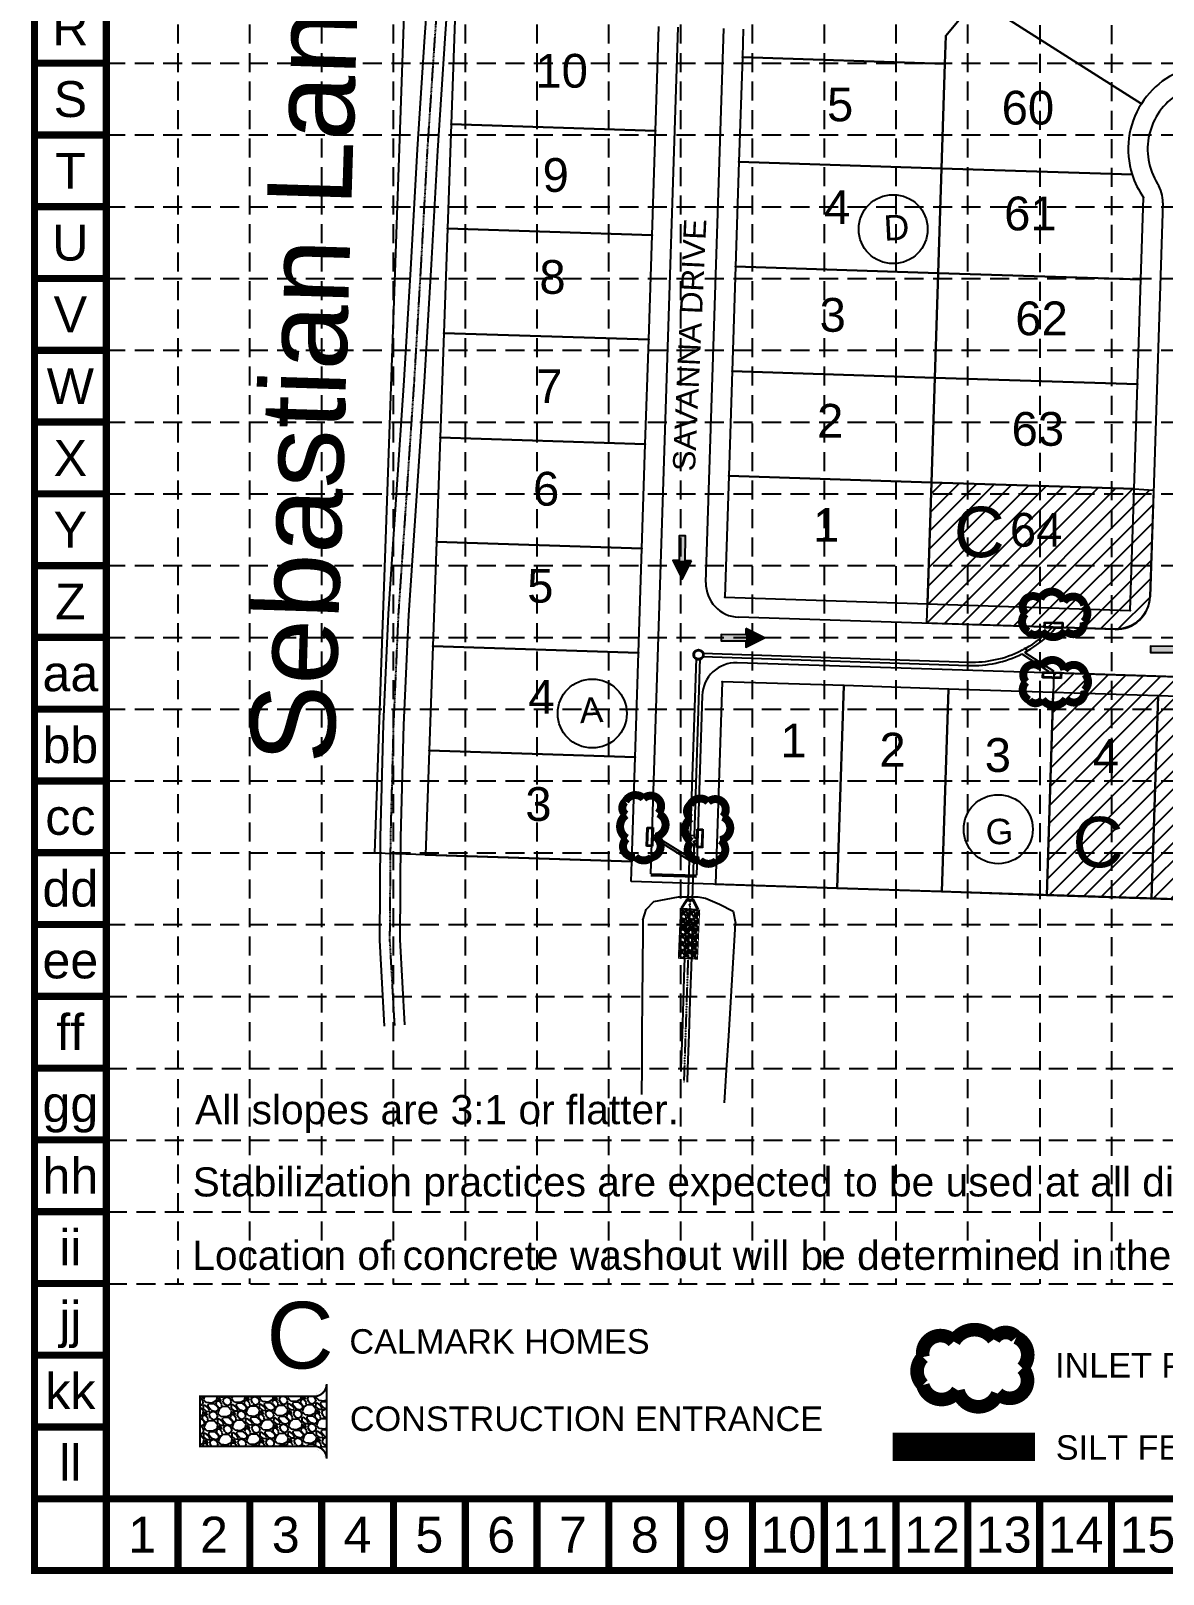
# Model space of a CAD drawing. Header units: inches. Extents: x 9761 to 12485, y 5538 to 7243.
# Drawn here: x 9761 to 10431, y 5538 to 6452 of the extents above; entities that cross this region are included whole.
import ezdxf
from ezdxf.enums import TextEntityAlignment as Align

# ---------------------------------------------------------------- set-up
doc = ezdxf.new("R2010")
doc.units = ezdxf.units.IN
doc.header["$MEASUREMENT"] = 0
for name, pattern in [('ACAD_ISO02W100', [15, 12, -3]), ('BARRICADE', [0.23, 0.2, 0.03]), ('CL', [0.74, 0.5, -0.07, 0.1, -0.07]), ('HIDDEN', [0.375, 0.25, -0.125]), ('SLOPE', [2.3, 1, 0.1, 0.2, 1]), ('SOLID_OPEN_END', [200, 100, 100]), ('VALLEY_GUTTER', [1.2301, -0.0001, 0.2, -0.1, 0.01, -0.1, 0.01, -0.1, 0.01, -0.1, 0.3, 0.1, 0.2])]:
    doc.linetypes.add(name, pattern=pattern)
for name, color, linetype in [('1 SODDED LOT', 2, 'Continuous'), ('1-BC', 7, 'Continuous'), ('1-GRADING_TEXT', 7, 'Continuous'), ('1-LOTS', 150, 'Continuous'), ('1-STM', 7, 'Continuous'), ('1-STM_INLETS', 7, 'Continuous'), ('BASE', 7, 'Continuous'), ('blockletters', 7, 'Continuous'), ('BOUNDARY', 7, 'Continuous'), ('calmarklot', 7, 'Continuous'), ('DRAINAGE ARROWS', 7, 'Continuous'), ('EX-IMPROVEMENTS', 7, 'Continuous'), ('grid', 254, 'HIDDEN'), ('INLET PROTECTION', 5, 'Continuous'), ('LEGEND', 7, 'Continuous'), ('PR_STM___LN_B', 7, 'Continuous'), ('streetnames', 7, 'Continuous')]:
    doc.layers.add(name, color=color, linetype=linetype)
doc.styles.add('calmark', font='ARIAL.TTF', dxfattribs={"height": 25})
doc.styles.add("L200'", font='ARIAL.TTF', dxfattribs={"height": 0.001969})
doc.styles.get("Standard").update_dxf_attribs({"font": 'ARIAL.TTF', "height": 25})

# ---------------------------------------------------------------- blocks, each defined once
blk = doc.blocks.new('arrow')
blk.add_lwpolyline([(-67, -25.4), (-59.3, -25.4), (-59.6, -56.1), (-51.9, -56.2), (-51.6, -25.5), (-44, -25.5), (-55.3, -2.4), (-67, -25.4)], close=True)
at = {"color": 254}
for points in [[(-44, -25.5), (-67, -25.4), (-55.3, -2.4), (-67, -25.4)], [(-59.6, -56.1), (-51.9, -56.2), (-59.3, -25.4), (-51.6, -25.5)]]:
    blk.add_solid(points, dxfattribs=at)

msp = doc.modelspace()

# ---------------------------------------------------------------- hatches: boundary and pattern name
at = {"layer": '1 SODDED LOT'}
h = msp.add_hatch(dxfattribs=at)
h.set_pattern_fill('ANSI31', color=256, scale=60, style=0)
edge = h.paths.add_edge_path()
edge.add_line((10293.7, 6184.83), (10413.64, 6180.93))
edge.add_line((10413.64, 6180.93), (10425.14, 6180.26))
edge.add_line((10425.14, 6180.26), (10422.95, 6117.29))
edge.add_arc((10402.94, 6117.98), 20.02, 270.60592, 358.01283, ccw=False)
edge.add_line((10403.16, 6097.96), (10290.93, 6101.42))
edge.add_line((10290.93, 6101.42), (10293.7, 6184.83))
h = msp.add_hatch(dxfattribs=at)
h.set_pattern_fill('ANSI31', color=256, scale=60, style=0)
edge = h.paths.add_edge_path()
edge.add_line((10634.72, 6031.33), (10635.1, 6042.4))
edge.add_arc((10614.34, 6043.11), 20.77, 358.0394, 452.31641)
edge.add_line((10613.5, 6063.87), (10366.23, 6072.03))
edge.add_line((10366.23, 6072.03), (10361.98, 5940.43))
edge.add_line((10361.98, 5940.43), (10631.45, 5931.77))
edge.add_line((10631.45, 5931.77), (10634.72, 6031.33))
at = {"layer": 'LEGEND', "linetype": 'ACAD_ISO02W100'}
h = msp.add_hatch(dxfattribs=at)
h.set_pattern_fill('GRAVEL', color=240, scale=4.57083, angle=87.53919, style=0)
h.set_pattern_definition([(315.55199, (10371.89873, 5567.70057), (39.5295122, -38.2991929), [0.61494, -60.879287]), (272.508887, (10372.33773, 5567.26995), (-2.21153271, 54.99563515), [1.05526, -104.470548]), (220.04959, (10372.38393, 5566.2157), (52.19533667, 43.50731595), [0.744076, -73.663643]), (354.81289, (10373.44904, 5564.38566), (-91.13604617, 8.49166719), [0.960962, -95.135235]), (20.37289, (10374.40607, 5564.29878), (-55.7806317, -20.47807806), [0.9423, -93.287774]), (84.81289, (10375.28942, 5564.62682), (-8.49166719, -91.13604617), [0.960962, -95.135235]), (125.233387, (10375.3763, 5565.58385), (43.114807736, -61.328560296), [1.270823, -125.811406]), (159.794487, (10374.64316, 5566.62187), (-99.09173334, 36.28393004), [1.199788, -118.779056]), (208.96879, (10373.5172, 5567.03626), (-60.93600054, -33.98166181), [0.964217, -95.457547]), (262.77559, (10372.67362, 5566.56926), (6.72536514, 50.03651612), [1.1008, -53.93928]), (309.936587, (10372.53519, 5565.4772), (47.87768379, -56.958199294), [1.423576, -140.934115]), (226.35329, (10373.689, 5568.90465), (-28.77345223, -30.788797), [0.485884, -48.1027]), (259.00839, (10373.35363, 5568.55306), (11.68456133, 58.97347698), [0.92439, -91.514923]), (312.5392, (10373.1774, 5567.6456), (4.566616, -0.196254), [0.64641, -5.817716]), (290.73779, (10372.61565, 5567.3495), (-8.15196825, 23.2255805), [0.348105, -34.4623]), (19.34059, (10372.7389, 5567.02396), (-13.8960994, -3.9778538), [0.49229, -24.12238]), (118.50299, (10373.2034, 5567.187), (-8.5444809, 14.0923431), [0.79957, -25.85272]), (249.1043, (10372.8219, 5567.8897), (4.9591147, 8.9369785), [0.57817, -13.876066]), (103.92869, (10372.6251, 5564.37532), (-11.73727569, 46.25491795), [0.80995, -80.185362]), (157.88539, (10372.43012, 5565.16146), (49.44776026, -20.42522697), [0.679504, -67.27077]), (20.73779, (10371.90855, 5567.9289), (-23.2255805, -8.15196825), [0.696206, -34.114198]), (71.14969, (10372.55965, 5568.17542), (-15.662347, -45.07739968), [0.80995, -80.185362]), (66.98319, (10375.4564, 5564.25364), (-10.11447945, -22.44057655), [0.781063, -38.272126]), (22.31429, (10375.7618, 5564.97253), (-51.21404536, -20.6742493), [0.654442, -64.789883]), (154.34059, (10376.4771, 5567.7783), (-22.44056586, 10.1145034), [0.696206, -34.114198]), (104.89319, (10375.84957, 5568.0798), (15.71513822, -60.15101564), [0.766213, -75.85486]), (156.98319, (10376.38096, 5565.54067), (22.44057655, -10.11447945), [0.39053, -38.66266]), (188.84909, (10376.46535, 5567.5043), (-18.462716, -3.7815898), [0.233067, -23.073682]), (253.503, (10376.235, 5567.4685), (5.1553667, 13.503594), [0.9423, -17.903713]), (273.54819, (10375.96747, 5566.56495), (-2.60407659, 45.86240103), [0.873257, -86.452327]), (31.2293, (10373.6144, 5567.1693), (-9.3294815, -4.174114), [0.659214, -15.821146]), (80.696387, (10374.17812, 5567.51111), (12.46957603, 77.239941415), [1.150908, -113.939653]), (148.48459, (10374.36418, 5568.64688), (31.1812918, -19.64023437), [0.470594, -46.58898]), (177.5392, (10373.963, 5568.893), (-4.76287, -4.37036), [0.27425, -4.29658]), (207.79559, (10375.82655, 5566.4795), (32.75132845, 16.89266103), [0.635, -62.865]), (135.55199, (10375.26482, 5566.1834), (-39.5295122, 38.2991929), [1.229882, -60.264346]), (87.5392, (10374.387, 5567.0446), (-4.37036, 4.76287), [1.188416, -3.382414]), (52.84399, (10374.43785, 5568.23196), (-33.92887756, -44.29234622), [0.722712, -71.548454]), (341.59379, (10374.87436, 5568.80795), (18.0702066, -5.3516285), [0.66552, -32.610623]), (295.185187, (10375.50583, 5568.59781), (41.93736791, -88.72820027), [1.083584, -107.274976]), (262.965287, (10375.96695, 5567.61724), (-7.11788703, -59.16974346), [1.14636, -113.489476])])
h.paths.add_polyline_path([(10155.24, 5902.54), (10156.54, 5931.6), (10145.12, 5932.09), (10143.92, 5903.03)])
at = {"layer": 'LEGEND'}
h = msp.add_hatch(dxfattribs=at)
h.set_pattern_fill('GRAVEL', color=4, scale=11.782994, angle=-43.93426, style=0)
h.set_pattern_definition([(184.078545, (-6609.0158, -1513.4921), (-141.461721546, -10.964901148), [1.585237, -156.9387375]), (141.0354448, (-6610.597, -1513.60487), (109.999722108, -89.619810982), [2.720316, -269.311233]), (88.576145, (-6612.71214, -1511.8942), (-5.07618402, -175.093237608), [1.91813, -189.8951126]), (223.339445, (-6618.0653, -1510.82715), (171.99381853, 161.531877272), [2.477233, -245.2460345]), (248.899445, (-6619.867, -1512.5273), (55.678161927, 142.701532104), [2.429123, -240.483525]), (313.339445, (-6620.7415, -1514.7936), (-161.531877272, 171.99381853), [2.477233, -245.2460345]), (353.7599448, (-6619.0413, -1516.59527), (-192.063950431, 21.427024477), [3.276014, -324.325138]), (28.3210448, (-6615.7847, -1516.95135), (239.256939044, 129.449902923), [3.0928946, -306.196671]), (77.495345, (-6613.062, -1515.48405), (38.397499213, 175.713143086), [2.485623, -246.076912]), (131.302145, (-6612.5238, -1513.0574), (85.163649523, -98.414966835), [2.837722, -139.048323]), (178.4631448, (-6614.3968, -1510.92558), (-191.754025189, 4.7662226366), [3.66979, -363.309481]), (94.879845, (-6609.7465, -1519.0057), (-10.345044284, 108.14015156), [1.252544, -124.0023935]), (127.534945, (-6609.8531, -1517.75767), (93.958795372, -123.25129603), [2.3829574, -235.913349]), (181.065745, (-6611.305, -1515.868), (-8.175427, -8.485366), [1.666363, -14.997301]), (159.264345, (-6610.9178, -1514.2775), (58.77767384, -23.90638154), [0.897369, -88.83924]), (247.867145, (-6611.757, -1513.9598), (16.04091265, 33.6315159), [1.269064, -62.1843045]), (347.029545, (-6612.2352, -1515.1353), (41.80694216, -7.5555091), [2.0611874, -66.6448865]), (117.630845, (-6610.2266, -1515.598), (8.7953191, -24.836202), [1.490443, -35.770661]), (332.455245, (-6616.6786, -1509.21804), (109.379865312, -56.298233143), [2.0879466, -206.707242]), (26.411945, (-6614.8273, -1510.1836), (-123.87109806, -60.637356258), [1.751672, -173.415134]), (249.264345, (-6608.5915, -1513.9009), (23.90638154, 58.77767384), [1.794727, -87.941883]), (299.676245, (-6609.22694, -1515.5794), (-60.327438538, 107.210289385), [2.0879466, -206.707242]), (295.509745, (-6621.7473, -1514.479), (-26.07601636, 57.84782941), [2.013478, -98.660472]), (250.840845, (-6620.8802, -1516.29615), (47.502945237, 134.216083423), [1.6870656, -167.019737]), (22.867145, (-6616.682, -1522.468), (57.84785734, 26.07595486), [1.794727, -87.941883]), (333.419745, (-6615.0284, -1521.7706), (-143.011392755, 72.339126127), [1.975195, -195.543786]), (25.509745, (-6620.8399, -1518.462), (-57.84782941, -26.07601636), [1.006739, -99.667211]), (57.375645, (-6617.1912, -1521.9775), (24.21636023, 42.11686466), [0.600815, -59.480897]), (122.029545, (-6616.8673, -1521.4715), (17.28068617, -33.0116243), [2.429123, -46.153399]), (142.074745, (-6618.1556, -1519.4121), (93.029049906, -73.26888372), [2.251141, -222.862646]), (259.755845, (-6612.971, -1515.899), (7.8654704, 25.14615814), [1.699367, -40.78482]), (309.2229448, (-6613.2732, -1517.5713), (127.900257132, -155.953002927), [2.966887, -293.721332]), (17.011145, (-6611.3971, -1519.8697), (-91.16942699, -26.695849014), [1.21313, -120.100219]), (46.065745, (-6610.237, -1519.515), (-0.309939, 16.660788), [0.70698, -11.0760146]), (76.322145, (-6618.08, -1518.994), (-23.28658046, -92.099219642), [1.636941, -162.057647]), (4.078545, (-6617.69295, -1517.4035), (141.461721546, 10.964901148), [3.170474, -155.3535005]), (316.065745, (-6614.53, -1517.178), (16.660788, 0.309939), [3.0635785, -8.719416]), (281.370545, (-6612.3243, -1519.3036), (-27.625543865, 141.1518127), [1.863056, -184.442438]), (210.120345, (-6611.957, -1521.1301), (-41.18706074, -25.76603096), [1.7156275, -84.065867]), (163.7117448, (-6613.44097, -1521.99105), (-242.976173986, 70.479329255), [2.7933355, -276.5406774]), (131.4918448, (-6616.1222, -1521.2076), (-102.134346163, 114.765840056), [2.955163, -292.5608364])])
edge = h.paths.add_edge_path()
edge.add_line((9935.68, 5606.79), (9935.68, 5650.98))
edge.add_arc((9928.32, 5650.98), 7.37, -89.96094, 0, ccw=False)
edge.add_line((9928.32, 5643.61), (9860.83, 5643.61))
edge.add_line((9860.83, 5643.61), (9860.83, 5614.13))
edge.add_line((9860.83, 5614.13), (9928.31, 5614.15))
edge.add_arc((9928.32, 5606.79), 7.37, 0, 90.03906, ccw=False)

# ---------------------------------------------------------------- linework, layer by layer
at = {"color": 7, "linetype": 'Continuous'}
for p, q in [((10148.62, 5937.3, -39.6), (10145.64, 5932.69, -39.6)), ((10145.64, 5932.69, -39.6), (10146.06, 5932.42, -39.6)), ((10149.19, 5937.27, -39.6), (10146.06, 5932.42, -39.6)), ((10146.06, 5932.42, -39.6), (10155.33, 5931.96, -39.6)), ((10148.65, 5937.97, -39.6), (10148.62, 5937.3, -39.6)), ((10148.62, 5937.3, -39.6), (10153.27, 5937.07, -39.6)), ((10153.3, 5937.74, -39.6), (10148.65, 5937.97, -39.6)), ((10155.33, 5931.96, -39.6), (10152.69, 5937.1, -39.6)), ((10153.27, 5937.07, -39.6), (10153.3, 5937.74, -39.6)), ((10155.77, 5932.19, -39.6), (10153.27, 5937.07, -39.6)), ((10155.33, 5931.96, -39.6), (10155.77, 5932.19, -39.6))]:
    msp.add_line(p, q, dxfattribs=at)
at = {"layer": '1 SODDED LOT'}
for points in [[(10293.7, 6184.83), (10413.64, 6180.93), (10425.14, 6180.26), (10422.95, 6117.29, -0.401019), (10403.16, 6097.96), (10290.93, 6101.42)], [(10634.72, 6031.33), (10635.1, 6042.4, 0.43625), (10613.5, 6063.87), (10366.23, 6072.03), (10361.98, 5940.43), (10631.45, 5931.77)]]:
    msp.add_lwpolyline(points, format="xyb", close=True, dxfattribs=at)
at = {"layer": '1-BC', "color": 7, "linetype": 'Continuous'}
for p, q in [((10127.62, 5953.08), (10143.84, 6454.36)), ((10160.22, 6125.62, 596.38), (10170.82, 6453.49)), ((10430.62, 6350.38, 597.32), (10423.08, 6117.11, 596.11)), ((10402.44, 6097.77, 595.91), (10179.56, 6104.98, 596.29)), ((10615.75, 6063.86, 596.98), (10178.69, 6077.99, 596.29)), ((10158.05, 6058.65, 595.74), (10154.61, 5952.21)), ((10127.62, 5953.08), (10154.61, 5952.21))]:
    msp.add_line(p, q, dxfattribs=at)
at = {"layer": '1-BC', "color": 7, "linetype": 'BARRICADE'}
msp.add_line((10127.59, 5952.08), (10154.58, 5951.21), dxfattribs=at)
at = {"layer": '1-BC', "color": 7, "linetype": 'Continuous'}
for centre, radius, start, end in [((10460.17, 6382.15), 38.5, 122.14526, 167.14526), ((10460.17, 6382.15), 38.5, 167.14526, 212.14526), ((10410.63, 6351.03), 20, 358.14754, 32.14526), ((10180.21, 6124.97), 20, 178.14754, 268.14754), ((10403.09, 6117.76), 20, 268.14754, 358.14754), ((10178.04, 6058.01), 20, 88.14754, 178.14754)]:
    msp.add_arc(centre, radius, start, end, dxfattribs=at)
at = {"layer": '1-LOTS', "color": 7, "linetype": 'SOLID_OPEN_END'}
for p, q in [((10302.25, 6449.24), (10322.56, 6473.78)), ((10320.28, 6471.03), (10302.25, 6449.24)), ((10320.28, 6471.03), (10417.96, 6408.97)), ((10417.96, 6408.97), (10320.28, 6471.03)), ((10011.56, 6458.64), (10009.39, 6396.84)), ((10130.34, 6392.93), (10132.34, 6454.73)), ((10182.32, 6453.12), (10181.78, 6436.58)), ((10301.72, 6432.7), (10302.25, 6449.24)), ((10302.25, 6449.24), (10301.72, 6432.7)), ((10181.78, 6436.58), (10179.78, 6374.61)), ((10301.72, 6432.7), (10181.78, 6436.58)), ((10181.78, 6436.58), (10301.72, 6432.7)), ((10299.71, 6370.74), (10301.72, 6432.7)), ((10301.72, 6432.7), (10299.71, 6370.74)), ((10009.39, 6396.84), (10007.21, 6335.04)), ((10130.34, 6392.93), (10009.39, 6396.84)), ((10009.39, 6396.84), (10130.34, 6392.93)), ((10128.34, 6331.12), (10130.34, 6392.93)), ((10179.78, 6374.61), (10177.77, 6312.65)), ((10299.71, 6370.74), (10179.78, 6374.61)), ((10179.78, 6374.61), (10299.71, 6370.74)), ((10297.71, 6308.77), (10299.71, 6370.74)), ((10299.71, 6370.74), (10297.71, 6308.77)), ((10299.71, 6370.74), (10412.49, 6367.09)), ((10412.49, 6367.09), (10299.71, 6370.74)), ((10417.65, 6304.89), (10419.22, 6353.46)), ((10007.21, 6335.04), (10005.03, 6273.24)), ((10128.34, 6331.12), (10007.21, 6335.04)), ((10007.21, 6335.04), (10128.34, 6331.12)), ((10126.34, 6269.31), (10128.34, 6331.12)), ((10177.77, 6312.65), (10175.77, 6250.68)), ((10177.77, 6312.65), (10297.71, 6308.77)), ((10297.71, 6308.77), (10177.77, 6312.65)), ((10295.71, 6246.8), (10297.71, 6308.77)), ((10297.71, 6308.77), (10295.71, 6246.8)), ((10417.65, 6304.89), (10297.71, 6308.77)), ((10297.71, 6308.77), (10417.65, 6304.89)), ((10415.64, 6242.92), (10417.65, 6304.89)), ((10005.03, 6273.24), (10002.86, 6211.44)), ((10126.34, 6269.31), (10005.03, 6273.24)), ((10005.03, 6273.24), (10126.34, 6269.31)), ((10124.35, 6207.51), (10126.34, 6269.31)), ((10175.77, 6250.68), (10173.76, 6188.71)), ((10295.71, 6246.8), (10175.77, 6250.68)), ((10175.77, 6250.68), (10295.71, 6246.8)), ((10293.7, 6184.83), (10295.71, 6246.8)), ((10295.71, 6246.8), (10293.7, 6184.83)), ((10415.64, 6242.92), (10295.71, 6246.8)), ((10295.71, 6246.8), (10415.64, 6242.92)), ((10413.64, 6180.95), (10415.64, 6242.92)), ((10002.86, 6211.44), (10000.68, 6149.64)), ((10124.35, 6207.51), (10002.86, 6211.44)), ((10002.86, 6211.44), (10124.35, 6207.51)), ((10122.35, 6145.7), (10124.35, 6207.51)), ((10173.76, 6188.71), (10171.44, 6116.75)), ((10293.7, 6184.83), (10173.76, 6188.71)), ((10173.76, 6188.71), (10293.7, 6184.83)), ((10291.37, 6112.87), (10293.7, 6184.83)), ((10293.7, 6184.83), (10291.37, 6112.87)), ((10413.64, 6180.95), (10293.7, 6184.83)), ((10293.7, 6184.83), (10413.64, 6180.95)), ((10411.31, 6108.99), (10413.64, 6180.95)), ((10000.68, 6149.64), (9998.5, 6087.84)), ((10000.68, 6149.64), (10122.35, 6145.7)), ((10122.35, 6145.7), (10000.68, 6149.64)), ((10120.35, 6083.9), (10122.35, 6145.7)), ((10171.44, 6116.75), (10291.37, 6112.87)), ((10291.37, 6112.87), (10411.31, 6108.99)), ((9998.5, 6087.84), (9996.33, 6026.04)), ((10120.35, 6083.9), (9998.5, 6087.84)), ((9998.5, 6087.84), (10120.35, 6083.9)), ((10118.35, 6022.09), (10120.35, 6083.9)), ((10169.82, 6066.78), (10165.94, 5946.84)), ((10241.78, 6064.45), (10169.82, 6066.78)), ((10241.78, 6064.45), (10237.9, 5944.51)), ((10237.9, 5944.51), (10241.78, 6064.45)), ((10303.81, 6062.44), (10241.78, 6064.45)), ((10303.81, 6062.44), (10299.93, 5942.5)), ((10299.93, 5942.5), (10303.81, 6062.44)), ((10365.83, 6060.44), (10303.81, 6062.44)), ((10365.83, 6060.44), (10361.95, 5940.5)), ((10361.95, 5940.5), (10365.83, 6060.44)), ((10427.86, 6058.43), (10365.83, 6060.44)), ((10427.86, 6058.43), (10423.98, 5938.49)), ((10423.98, 5938.49), (10427.86, 6058.43)), ((10489.88, 6056.42), (10427.86, 6058.43)), ((9996.33, 6026.04), (9994.15, 5964.24)), ((10118.35, 6022.09), (9996.33, 6026.04)), ((9996.33, 6026.04), (10118.35, 6022.09)), ((10116.35, 5960.29), (10118.35, 6022.09)), ((9994.15, 5964.24), (10116.35, 5960.29)), ((10165.94, 5946.84), (10237.9, 5944.51)), ((10237.9, 5944.51), (10299.93, 5942.5)), ((10299.93, 5942.5), (10361.95, 5940.5)), ((10361.95, 5940.5), (10423.98, 5938.49)), ((10423.98, 5938.49), (10486.01, 5936.49))]:
    msp.add_line(p, q, dxfattribs=at)
for start, end in [(99.76941, 147.57089), (147.57089, 197.53731), (197.53731, 215.01744)]:
    msp.add_arc((10460.17, 6382.15), 50, start, end, dxfattribs=at)
at = {"layer": '1-LOTS', "color": 7, "linetype": 'Continuous'}
for p in [(10302.25, 6449.24), (10181.78, 6436.58), (10301.72, 6432.7), (10417.96, 6408.97), (10009.39, 6396.84), (10130.34, 6392.93), (10179.78, 6374.61), (10299.71, 6370.74), (10412.49, 6367.09), (10419.22, 6353.46), (10007.21, 6335.04), (10128.34, 6331.12), (10177.77, 6312.65), (10297.71, 6308.77), (10417.65, 6304.89), (10005.03, 6273.24), (10126.34, 6269.31), (10175.77, 6250.68), (10295.71, 6246.8), (10415.64, 6242.92), (10002.86, 6211.44), (10124.35, 6207.51), (10173.76, 6188.71), (10293.7, 6184.83), (10413.64, 6180.95), (10000.68, 6149.64), (10122.35, 6145.7), (10171.44, 6116.75), (10291.37, 6112.87), (10411.31, 6108.99), (9998.5, 6087.84), (10120.35, 6083.9), (10169.82, 6066.78), (10241.78, 6064.45), (10303.81, 6062.44), (10365.83, 6060.44), (10427.86, 6058.43), (9996.33, 6026.04), (10118.35, 6022.09), (9994.15, 5964.24), (10116.35, 5960.29), (10165.94, 5946.84), (10237.9, 5944.51), (10299.93, 5942.5), (10361.95, 5940.5), (10423.98, 5938.49)]:
    msp.add_point(p, dxfattribs=at)
at = {"layer": '1-STM', "linetype": 'Continuous', "flags": 128}
for points, elevation in [([(10349.39, 6086.48), (10349.39, 6086.48, 0.077675), (10364.93, 6098.75), (10364.93, 6098.75)], 2.42), ([(10350.24, 6084.96), (10350.24, 6084.96, 0.083121), (10367.17, 6098.62), (10367.17, 6098.62)], 2.42), ([(10315.7, 6076.39), (10315.7, 6076.39, 0.124087), (10347.23, 6083.22), (10347.23, 6083.22)], -4.14), ([(10315.77, 6078.39), (10315.77, 6078.39, 0.125756), (10346.72, 6085.2), (10346.72, 6085.2)], -4.14)]:
    msp.add_lwpolyline(points, format="xyb", dxfattribs=dict(at, elevation=elevation))
at = {"layer": '1-STM', "linetype": 'Continuous', "elevation": -59560.78, "flags": 128}
for points in [[(10155.85, 6085.77), (10155.85, 6085.77, -0.414214), (10158.85, 6082.77), (10158.85, 6082.77, -0.414214), (10155.85, 6079.77), (10155.85, 6079.77, -0.414214), (10152.85, 6082.77), (10152.85, 6082.77, -0.414214), (10155.85, 6085.77), (10155.85, 6085.77)], [(10155.85, 6085.27), (10155.85, 6085.27, -0.414214), (10158.35, 6082.77), (10158.35, 6082.77, -0.414214), (10155.85, 6080.27), (10155.85, 6080.27, -0.414214), (10153.35, 6082.77), (10153.35, 6082.77, -0.414214), (10155.85, 6085.27), (10155.85, 6085.27)]]:
    msp.add_lwpolyline(points, format="xyb", close=True, dxfattribs=at)
at = {"layer": '1-STM', "linetype": 'Continuous', "flags": 128}
msp.add_lwpolyline([(10349.02, 6084.14), (10349.02, 6084.14, 0.005572), (10350.31, 6084.85), (10350.31, 6084.85), (10349.32, 6086.59), (10349.32, 6086.59, -0.011546), (10346.72, 6085.2), (10346.72, 6085.2)], format="xyb", dxfattribs=at)
for points, elevation in [([(10151.12, 5975.69), (10154.65, 6080.58)], -107.3), ([(10153.37, 5975.61), (10156.9, 6080.5)], -107.3), ([(10158.11, 6081.69), (10315.7, 6076.39)], -4.06), ([(10158.17, 6083.69), (10315.77, 6078.39)], -4.06), ([(10150.9, 5972.69), (10150.56, 5962.74), (10129.25, 5976.02)], -39.6), ([(10150.5, 5961.01), (10129.19, 5974.29)], -39.6), ([(10153.45, 5974.19), (10153.5, 5975.61), (10151, 5975.69), (10150.9, 5972.69)], -110.16), ([(10152.5, 5971.99), (10155.17, 5973.41)], -110.16), ([(10153.45, 5974.19), (10155.23, 5975.15)], -110.16), ([(10145.55, 5836.1), (10145.62, 5837.98), (10146.29, 5857.96), (10146.96, 5877.95), (10147.63, 5897.94), (10148.3, 5917.93), (10148.53, 5924.77)], -918.14), ([(10149.34, 5829.66), (10149.61, 5837.84), (10150.29, 5857.83), (10150.96, 5877.82), (10151.63, 5897.81), (10152.3, 5917.8), (10152.53, 5924.64)], -918.14)]:
    msp.add_lwpolyline(points, dxfattribs=dict(at, elevation=elevation))
for points in [[(10347.23, 6083.22), (10363.13, 6072.8)], [(10349.02, 6084.14), (10366.09, 6072.95)]]:
    msp.add_lwpolyline(points, dxfattribs=at)
at = {"layer": '1-STM', "color": 7, "linetype": 'Continuous', "flags": 128}
for points, elevation in [([(10152.22, 5937.81), (10153.01, 5961.07), (10153.4, 5972.61)], -39.6), ([(10149.73, 5937.89), (10150.5, 5961.01)], -39.6), ([(10122.98, 5925.63), (10124.85, 5931.95), (10129.33, 5936.74), (10143.93, 5939.38), (10155.43, 5939.37), (10160.01, 5938.72), (10168.21, 5935.09), (10176.4, 5930.93), (10177.82, 5923.79)], -59560.78)]:
    msp.add_lwpolyline(points, dxfattribs=dict(at, elevation=elevation))
at = {"layer": '1-STM', "color": 7, "linetype": 'VALLEY_GUTTER', "elevation": -59560.78, "flags": 128}
msp.add_lwpolyline([(10147.34, 5829.77), (10150.98, 5937.85)], dxfattribs=at)
at = {"layer": '1-STM', "linetype": 'SLOPE', "flags": 128}
for points, elevation in [([(10122.98, 5925.63), (10122.92, 5918.78), (10122.65, 5898.78), (10122.39, 5878.78), (10122.31, 5858.77), (10122.22, 5838.76), (10122.15, 5822.38)], -697.14), ([(10171.27, 5817.49), (10172.49, 5837.07), (10173.75, 5857.04), (10175.01, 5877.01), (10176.08, 5896.99), (10177.36, 5916.95), (10177.82, 5923.79)], -725.66)]:
    msp.add_lwpolyline(points, dxfattribs=dict(at, elevation=elevation))
at = {"layer": '1-STM_INLETS', "color": 7, "linetype": 'Continuous'}
for p, q in [((10360.45, 6098.63), (10360.56, 6102.13)), ((10371.44, 6098.27), (10360.45, 6098.63)), ((10360.56, 6102.13), (10371.56, 6101.77)), ((10360.97, 6099.11), (10361.05, 6101.61)), ((10370.96, 6098.79), (10360.97, 6099.11)), ((10361.05, 6101.61), (10371.04, 6101.29)), ((10371.04, 6101.29), (10370.96, 6098.79)), ((10370.96, 6098.79), (10370.96, 6098.79)), ((10371.56, 6101.77), (10371.44, 6098.27)), ((10371.44, 6098.27), (10371.44, 6098.27)), ((10359.5, 6069.15), (10359.61, 6072.64)), ((10370.49, 6068.79), (10359.5, 6069.15)), ((10359.61, 6072.64), (10370.6, 6072.29)), ((10360.01, 6069.63), (10360.09, 6072.13)), ((10370.01, 6069.31), (10360.01, 6069.63)), ((10360.09, 6072.13), (10370.09, 6071.8)), ((10370.09, 6071.8), (10370.01, 6069.31)), ((10370.01, 6069.31), (10370.01, 6069.31)), ((10370.6, 6072.29), (10370.49, 6068.79)), ((10370.49, 6068.79), (10370.49, 6068.79)), ((10125.15, 5969.51), (10125.51, 5980.5)), ((10125.51, 5980.5), (10129.01, 5980.39)), ((10125.67, 5969.99), (10125.99, 5979.98)), ((10125.99, 5979.98), (10128.49, 5979.9)), ((10128.49, 5979.9), (10128.17, 5969.91)), ((10128.49, 5979.9), (10128.49, 5979.9)), ((10129.01, 5980.39), (10128.65, 5969.39)), ((10129.01, 5980.39), (10129.01, 5980.39)), ((10154.64, 5968.55), (10154.99, 5979.55)), ((10154.99, 5979.55), (10158.49, 5979.43)), ((10155.15, 5969.04), (10155.48, 5979.03)), ((10155.48, 5979.03), (10157.97, 5978.95)), ((10157.97, 5978.95), (10157.65, 5968.96)), ((10157.97, 5978.95), (10157.97, 5978.95)), ((10158.49, 5979.43), (10158.14, 5968.44)), ((10158.49, 5979.43), (10158.49, 5979.43)), ((10128.65, 5969.39), (10125.15, 5969.51)), ((10128.17, 5969.91), (10125.67, 5969.99)), ((10158.14, 5968.44), (10154.64, 5968.55)), ((10157.65, 5968.96), (10155.15, 5969.04))]:
    msp.add_line(p, q, dxfattribs=at)
at = {"layer": 'BASE', "const_width": 4.25}
for points in [[(9762.79, 5540.53), (12482.74, 5540.53), (12482.74, 7240.5), (9762.79, 7240.5)], [(9805.29, 5583.03), (12440.24, 5583.03), (12440.24, 7198), (9805.29, 7198)]]:
    msp.add_lwpolyline(points, close=True, dxfattribs=at)
for points in [[(9805.29, 6433.01), (9762.79, 6433.01)], [(9805.29, 6390.51), (9762.79, 6390.51)], [(9805.29, 6348.01), (9762.79, 6348.01)], [(9805.29, 6305.51), (9762.79, 6305.51)], [(9805.29, 6263.01), (9762.79, 6263.01)], [(9805.29, 6220.52), (9762.79, 6220.52)], [(9805.29, 6178.02), (9762.79, 6178.02)], [(9805.29, 6135.52), (9762.79, 6135.52)], [(9805.29, 6093.02), (9762.79, 6093.02)], [(9805.29, 6050.52), (9762.79, 6050.52)], [(9805.29, 6008.02), (9762.79, 6008.02)], [(9805.29, 5965.52), (9762.79, 5965.52)], [(9805.29, 5923.02), (9762.79, 5923.02)], [(9805.29, 5880.52), (9762.79, 5880.52)], [(9805.29, 5838.02), (9762.79, 5838.02)], [(9805.29, 5795.52), (9762.79, 5795.52)], [(9805.29, 5753.02), (9762.79, 5753.02)], [(9805.29, 5710.52), (9762.79, 5710.52)], [(9805.29, 5668.03), (9762.79, 5668.03)], [(9805.29, 5625.53), (9762.79, 5625.53)], [(9805.29, 5583.03), (9762.79, 5583.03)], [(9805.29, 5540.53), (9805.29, 5583.03)], [(9847.79, 5540.53), (9847.79, 5583.03)], [(9890.29, 5540.53), (9890.29, 5583.03)], [(9932.79, 5540.53), (9932.79, 5583.03)], [(9975.29, 5540.53), (9975.29, 5583.03)], [(10017.79, 5540.53), (10017.79, 5583.03)], [(10060.29, 5540.53), (10060.29, 5583.03)], [(10102.79, 5540.53), (10102.79, 5583.03)], [(10145.29, 5540.53), (10145.29, 5583.03)], [(10187.79, 5540.53), (10187.79, 5583.03)], [(10230.29, 5540.53), (10230.29, 5583.03)], [(10272.78, 5540.53), (10272.78, 5583.03)], [(10315.28, 5540.53), (10315.28, 5583.03)], [(10357.78, 5540.53), (10357.78, 5583.03)], [(10400.28, 5540.53), (10400.28, 5583.03)]]:
    msp.add_lwpolyline(points, dxfattribs=at)
at = {"layer": 'BOUNDARY', "color": 7, "linetype": 'Continuous'}
for p, q in [((9964.16, 5965.21), (9987.89, 6638.87)), ((10116.35, 5960.29), (9964.16, 5965.21)), ((10115.97, 5948.45), (10116.35, 5960.29)), ((11488.12, 5904.08), (10115.97, 5948.45))]:
    msp.add_line(p, q, dxfattribs=at)
at = {"layer": 'EX-IMPROVEMENTS', "color": 7, "linetype": 'Continuous'}
for p, q in [((9993.9, 6448.56), (9998.83, 6516.01)), ((10005.87, 6447.72), (10010.82, 6515.41)), ((9989.47, 6382.01), (9993.9, 6448.56)), ((10001.45, 6381.28), (10005.87, 6447.72)), ((9985.73, 6314.4), (9989.47, 6382.01)), ((9997.71, 6313.72), (10001.45, 6381.28)), ((9981.68, 6245.19), (9985.73, 6314.4)), ((9993.66, 6244.44), (9997.71, 6313.72)), ((9977.16, 6177.62), (9981.68, 6245.19)), ((9989.13, 6176.81), (9993.66, 6244.44)), ((9972.32, 6106.95), (9977.16, 6177.62)), ((9984.3, 6106.28), (9989.13, 6176.81)), ((9969.43, 6041.63), (9972.32, 6106.95)), ((9981.43, 6041.2), (9984.3, 6106.28)), ((9967.68, 5974.76), (9969.43, 6041.63)), ((9979.68, 5974.55), (9981.43, 6041.2)), ((9967.19, 5913.79), (9967.68, 5974.76)), ((9979.19, 5914.07), (9979.68, 5974.55)), ((9970.05, 5862.86), (9967.19, 5913.79)), ((9982.02, 5863.64), (9979.19, 5914.07))]:
    msp.add_line(p, q, dxfattribs=at)
at = {"layer": 'EX-IMPROVEMENTS', "color": 7, "linetype": 'CL'}
for p, q in [((9999.88, 6448.14), (10004.82, 6515.71)), ((9995.46, 6381.65), (9999.88, 6448.14)), ((9991.72, 6314.06), (9995.46, 6381.65)), ((9987.67, 6244.81), (9991.72, 6314.06)), ((9983.14, 6177.21), (9987.67, 6244.81)), ((9978.31, 6106.62), (9983.14, 6177.21)), ((9975.43, 6041.41), (9978.31, 6106.62)), ((9973.68, 5974.66), (9975.43, 6041.41)), ((9973.19, 5913.93), (9973.68, 5974.66)), ((9976.04, 5863.25), (9973.19, 5913.93))]:
    msp.add_line(p, q, dxfattribs=at)
at = {"layer": 'grid', "color": 252, "linetype": 'HIDDEN', "ltscale": 45}
for p, q in [((9847.65, 7198.4), (9847.65, 5710.34)), ((9890.15, 7198.4), (9890.15, 5710.34)), ((9932.65, 7198.4), (9932.65, 5710.34)), ((9975.15, 7198.4), (9975.15, 5710.34)), ((10017.65, 7198.4), (10017.65, 5710.34)), ((10060.15, 7198.4), (10060.15, 5710.34)), ((10102.65, 7198.4), (10102.65, 5710.34)), ((10145.14, 7198.4), (10145.14, 5710.34)), ((10187.64, 7198.4), (10187.64, 5710.34)), ((10230.14, 7198.4), (10230.14, 5710.34)), ((10272.64, 7198.4), (10272.64, 5710.34)), ((10315.14, 7198.4), (10315.14, 5710.34)), ((10357.78, 7198), (10357.78, 5710.34)), ((10400.28, 7198), (10400.28, 5710.34)), ((9805.29, 6433.01), (12440.24, 6433.01)), ((9805.29, 6390.51), (12440.24, 6390.51)), ((9805.29, 6348.01), (12440.24, 6348.01)), ((9805.29, 6305.51), (12440.24, 6305.51)), ((9805.29, 6263.01), (12440.24, 6263.01)), ((9805.29, 6220.52), (12440.24, 6220.52)), ((9805.29, 6178.02), (12440.24, 6178.02)), ((9805.29, 6135.52), (12440.24, 6135.52)), ((9805.29, 6093.02), (12440.24, 6093.02)), ((9805.29, 6050.52), (12440.24, 6050.52)), ((9805.29, 6008.02), (12440.24, 6008.02)), ((9805.29, 5965.52), (12440.24, 5965.52)), ((9805.29, 5923.02), (12440.24, 5923.02)), ((9806.25, 5880.33), (12441.2, 5880.33)), ((9806.25, 5837.83), (12441.2, 5837.83)), ((9806.25, 5795.34), (12441.2, 5795.34)), ((9806.25, 5752.84), (12441.2, 5752.84)), ((9806.25, 5710.34), (12441.2, 5710.34))]:
    msp.add_line(p, q, dxfattribs=at)
at = {"layer": 'INLET PROTECTION', "color": 170, "ltscale": 100, "const_width": 4.74}
for points in [[(10372.93, 6097.13, 0.520567), (10372.93, 6097.13, 0.765195), (10383.81, 6102.2, 0.417879), (10384.17, 6111.91, 0.6649), (10371.97, 6114.14, 0.744833), (10358.19, 6115.72, 0.975642), (10349.32, 6107.09, 0.520567), (10351.14, 6096.31, 0.520567), (10359.02, 6096.79, 0.540264), (10372.93, 6097.13)], [(10373.31, 6056.67, 0.520567), (10373.31, 6056.67, 0.765195), (10384.19, 6061.74, 0.417879), (10384.55, 6071.45, 0.6649), (10372.36, 6073.69, 0.744833), (10358.58, 6075.26, 0.975642), (10349.7, 6066.63, 0.520567), (10351.53, 6055.86, 0.520567), (10359.4, 6056.33, 0.540264), (10373.31, 6056.67)], [(10113.35, 5974.05, 0.520567), (10113.35, 5974.05, 0.765195), (10118.42, 5963.17, 0.417879), (10128.13, 5962.82, 0.6649), (10130.37, 5975.01, 0.744833), (10131.94, 5988.79, 0.975642), (10123.31, 5997.66, 0.520567), (10112.53, 5995.84, 0.520567), (10113.01, 5987.96, 0.540264), (10113.35, 5974.05)], [(10151.64, 5972.03, 0.520567), (10151.64, 5972.03, 0.765195), (10156.72, 5961.15, 0.417879), (10166.42, 5960.8, 0.6649), (10168.66, 5972.99, 0.744833), (10170.23, 5986.77, 0.975642), (10161.6, 5995.64, 0.520567), (10150.83, 5993.82, 0.520567), (10151.31, 5985.94, 0.540264), (10151.64, 5972.03)]]:
    msp.add_lwpolyline(points, format="xyb", close=True, dxfattribs=at)
at = {"layer": 'LEGEND', "color": 240, "linetype": 'Continuous', "const_width": 0.571}
msp.add_lwpolyline([(10155.24, 5902.54), (10156.54, 5931.6), (10145.12, 5932.09), (10143.92, 5903.03)], close=True, dxfattribs=at)
at = {"layer": 'LEGEND', "color": 170, "ltscale": 100, "const_width": 8.06}
msp.add_lwpolyline([(10306.94, 5676.12, 0.520567), (10306.94, 5676.12, 0.765195), (10288.71, 5666.94, 0.417879), (10288.6, 5650.43, 0.6649), (10309.43, 5647.25, 0.744833), (10332.93, 5645.28, 0.975642), (10347.56, 5660.39, 0.520567), (10343.92, 5678.61, 0.520567), (10330.56, 5677.39, 0.540264), (10306.94, 5676.12)], format="xyb", close=True, dxfattribs=at)
at = {"layer": 'LEGEND', "color": 4, "const_width": 1.18}
msp.add_lwpolyline([(9935.68, 5606.79), (9935.68, 5650.98, -0.414014), (9928.32, 5643.61), (9860.83, 5643.61), (9860.83, 5614.13), (9928.31, 5614.15, -0.414413)], format="xyb", close=True, dxfattribs=at)
at = {"layer": 'LEGEND', "color": 200, "const_width": 16.83}
msp.add_lwpolyline([(10270.66, 5613.78), (10355.1, 5613.78)], dxfattribs=at)
at = {"layer": 'PR_STM___LN_B', "color": 7, "linetype": 'Continuous'}
msp.add_point((10150.5, 5934.64, 589.45), dxfattribs=at)
at = {"layer": 'streetnames', "color": 7}
for centre in [(10271.06, 6334.72), (10092.94, 6047.97), (10333.24, 5979.46)]:
    msp.add_circle(centre, 20.41, dxfattribs=at)

# ---------------------------------------------------------------- block references
at = {"layer": 'DRAINAGE ARROWS', "xscale": 0.4777206220569497, "yscale": 0.4777206220569497, "zscale": 0.4777206220566869}
for p, rotation in [((10119.65, 6126.29), 180), ((10196.03, 6066.28), 270), ((10450.24, 6059.38), 270)]:
    msp.add_blockref('arrow', p, dxfattribs=dict(at, rotation=rotation))

# ---------------------------------------------------------------- texts
at = {"color": 240}
msp.add_text('C', height=39.44, rotation=359.90399, dxfattribs=at).set_placement((9900.06, 5660.22))
at = {"layer": '1-GRADING_TEXT', "color": 7, "linetype": 'Continuous'}
for s, p in [('10', (10074.85, 6428.52)), ('5', (10239.67, 6408.6)), ('60', (10350.81, 6406.66)), ('9', (10071.32, 6366.81)), ('4', (10237.89, 6347.8)), ('61', (10352.27, 6344.02)), ('8', (10069.42, 6306.45)), ('3', (10235.29, 6283.99)), ('62', (10358.88, 6281.92)), ('7', (10067.56, 6241.76)), ('2', (10233.8, 6221.27)), ('63', (10356.68, 6216.48)), ('6', (10065.66, 6181.04)), ('1', (10231.46, 6159.67)), ('64', (10355.69, 6156.71)), ('5', (10062.22, 6123.58)), ('4', (10062.88, 6057.9)), ('1', (10212.1, 6031.93)), ('2', (10270.7, 6026.58)), ('3', (10333.02, 6023.38)), ('4', (10396.97, 6022.83)), ('3', (10061.09, 5994.37))]:
    msp.add_text(s, height=20, dxfattribs=at).set_placement(p, align=Align.MIDDLE_CENTER)
at = {"layer": 'BASE'}
for s, p in [('R', (9784.04, 6454.26)), ('S', (9784.04, 6411.76)), ('T', (9784.04, 6369.26)), ('U', (9784.04, 6326.76)), ('V', (9784.04, 6284.26)), ('W', (9784.04, 6241.77)), ('X', (9784.04, 6199.27)), ('Y', (9784.04, 6156.77)), ('Z', (9784.04, 6114.27)), ('aa', (9784.04, 6071.77)), ('bb', (9784.04, 6029.27)), ('cc', (9784.04, 5986.77)), ('dd', (9784.04, 5944.27)), ('ee', (9784.04, 5901.77)), ('ff', (9784.04, 5859.27)), ('gg', (9784.04, 5816.77)), ('hh', (9784.04, 5774.27)), ('ii', (9784.04, 5731.77)), ('jj', (9784.04, 5689.28)), ('kk', (9784.04, 5646.78)), ('ll', (9784.04, 5604.28)), ('1', (9826.54, 5561.78)), ('2', (9869.04, 5561.78)), ('3', (9911.54, 5561.78)), ('4', (9954.04, 5561.78)), ('5', (9996.54, 5561.78)), ('6', (10039.04, 5561.78)), ('7', (10081.54, 5561.78)), ('8', (10124.04, 5561.78)), ('9', (10166.54, 5561.78)), ('10', (10209.04, 5561.78)), ('11', (10251.53, 5561.78)), ('12', (10294.03, 5561.78)), ('13', (10336.53, 5561.78)), ('14', (10379.03, 5561.78)), ('15', (10421.53, 5561.78))]:
    msp.add_text(s, height=21.25, dxfattribs=at).set_placement(p, align=Align.MIDDLE_CENTER)
at = {"layer": 'BASE', "color": 7, "style": "L200'"}
for s, height, p in [('All slopes are 3:1 or flatter.', 17.2353, (9857.89, 5804.81)), ('Stabilization practices are expected to be used at all disturbed areas.', 17.2353, (9856.42, 5762.02)), ('Location of concrete washout will be determined in the field and reflected on this Site Map. BMPs are not to scale; verify size/location/quantity in the field prior to installation.', 17.23531, (9856.23, 5718.54))]:
    msp.add_text(s, height=height, dxfattribs=at).set_placement(p)
at = {"layer": 'blockletters', "color": 7, "linetype": 'Continuous'}
for s, p in [('D', (10273.01, 6335.74)), ('A', (10092.35, 6050.05)), ('G', (10333.91, 5978.09))]:
    msp.add_text(s, height=15, rotation=3, dxfattribs=at).set_placement(p, align=Align.MIDDLE_CENTER)
at = {"layer": 'calmarklot', "color": 240, "style": 'calmark'}
for p in [(10306.94, 6140.56), (10377.19, 5956.95)]:
    msp.add_text('C', height=29.83, rotation=359.90399, dxfattribs=at).set_placement(p)
at = {"layer": 'LEGEND', "style": "L200'"}
for s, height, p in [('CALMARK HOMES', 14.4918, (9949.2, 5668.95)), ('INLET PROTECTION', 14.4918, (10366.86, 5654.81)), ('CONSTRUCTION ENTRANCE', 14.4918, (9949.49, 5623.18)), ('SILT FENCE', 14.492, (10367.31, 5606.14))]:
    msp.add_text(s, height=height, dxfattribs=at).set_placement(p)
at = {"layer": 'streetnames', "color": 7, "linetype": 'Continuous'}
for s, height, rotation, p in [('Sebastian Lane', 50, 88.22828, (9915.13, 6018.65)), ('SAVANNA DRIVE', 13.1916, 87.38119, (10147.1, 6191.49))]:
    msp.add_text(s, height=height, rotation=rotation, dxfattribs=at).set_placement(p, align=Align.MIDDLE_LEFT)

doc.saveas('drawing.dxf')
